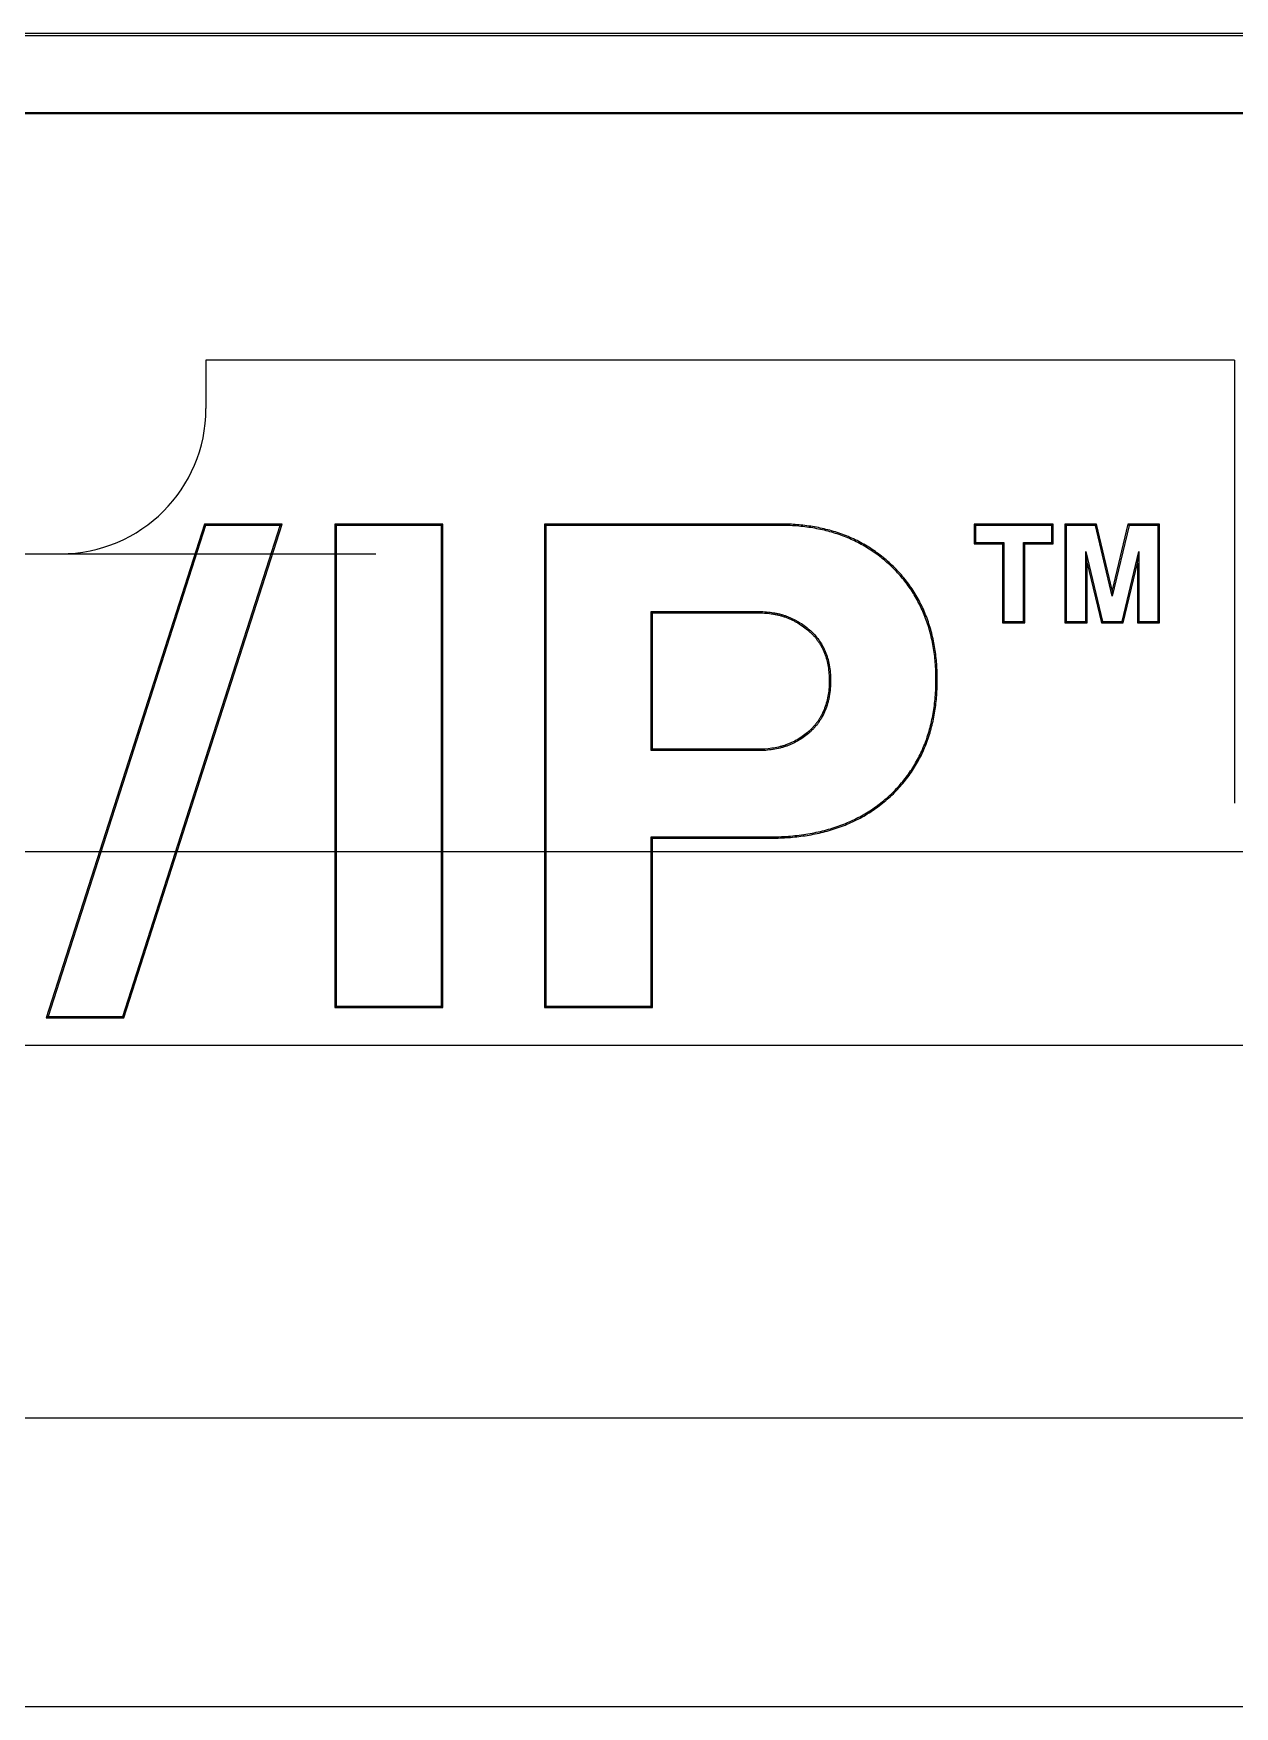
# Model space of a CAD drawing. Header units: millimetres. Extents: x 30557 to 235556, y -116603 to -73383.
# Drawn here: x 49059.02 to 49065.24, y -74043.82 to -74035.16 of the extents above; entities that cross this region are included whole.
import ezdxf

# ---------------------------------------------------------------- set-up
doc = ezdxf.new("R2010")
doc.units = ezdxf.units.MM

# ---------------------------------------------------------------- blocks, each defined once
blk = doc.blocks.new('1756-EN2TR-Z')
at = {"color": 7, "linetype": 'Continuous'}
for p, q in [((32.9596, 8.6683), (1.4952, 8.6683)), ((1.0616, 8.6583), (33.3932, 8.6583)), ((1.0965, 8.2596), (33.3584, 8.2596)), ((32.9596, 8.2526), (1.4952, 8.2526)), ((23.4521, 6.1268), (22.6329, 3.5685)), ((23.4572, 6.1199), (22.6424, 3.5755)), ((23.0298, 3.5755), (23.8445, 6.1199)), ((23.0349, 3.5685), (23.8541, 6.1268)), ((23.8541, 6.1268), (23.4521, 6.1268)), ((23.4521, 6.1268), (23.4572, 6.1199)), ((23.8445, 6.1199), (23.4572, 6.1199)), ((23.8541, 6.1268), (23.8445, 6.1199)), ((24.6862, 6.1268), (24.1267, 6.1268)), ((24.1267, 6.1268), (24.1337, 6.1199)), ((24.1267, 6.1268), (24.1267, 3.621)), ((24.6793, 6.1199), (24.1337, 6.1199)), ((24.1337, 6.1199), (24.1337, 3.6279)), ((24.6862, 6.1268), (24.6793, 6.1199)), ((24.6793, 3.6279), (24.6793, 6.1199)), ((24.6862, 3.621), (24.6862, 6.1268)), ((26.4306, 6.1268), (25.2125, 6.1268)), ((25.2125, 6.1268), (25.2194, 6.1199)), ((25.2125, 6.1268), (25.2125, 3.621)), ((26.4306, 6.1199), (25.2194, 6.1199)), ((25.2194, 6.1199), (25.2194, 3.6279)), ((27.8473, 6.1268), (27.4375, 6.1268)), ((27.4375, 6.1268), (27.4444, 6.1199)), ((27.4375, 6.1268), (27.4375, 6.0236)), ((27.8403, 6.1199), (27.4444, 6.1199)), ((27.4444, 6.1199), (27.4444, 6.0305)), ((27.8473, 6.1268), (27.8403, 6.1199)), ((27.8403, 6.0305), (27.8403, 6.1199)), ((27.8473, 6.0236), (27.8473, 6.1268)), ((28.0718, 6.1268), (27.9078, 6.1268)), ((27.9078, 6.1268), (27.9147, 6.1199)), ((27.9078, 6.1268), (27.9078, 5.6145)), ((28.0663, 6.1199), (27.9147, 6.1199)), ((27.9147, 6.1199), (27.9147, 5.6215)), ((28.0718, 6.1268), (28.0663, 6.1199)), ((28.1529, 5.7538), (28.0663, 6.1199)), ((28.1529, 5.784), (28.0718, 6.1268)), ((28.2341, 6.1268), (28.1529, 5.784)), ((28.2396, 6.1199), (28.1529, 5.7538)), ((28.3981, 6.1268), (28.2341, 6.1268)), ((28.2341, 6.1268), (28.2396, 6.1199)), ((28.3911, 6.1199), (28.2396, 6.1199)), ((28.3981, 6.1268), (28.3911, 6.1199)), ((28.3911, 5.6215), (28.3911, 6.1199)), ((28.3981, 5.6145), (28.3981, 6.1268)), ((27.4375, 6.0236), (27.4444, 6.0305)), ((27.4375, 6.0236), (27.5847, 6.0236)), ((27.4444, 6.0305), (27.5916, 6.0305)), ((27.5847, 6.0236), (27.5916, 6.0305)), ((27.5847, 6.0236), (27.5847, 5.6145)), ((27.5916, 6.0305), (27.5916, 5.6215)), ((27.6931, 6.0305), (27.8403, 6.0305)), ((27.7001, 6.0236), (27.6931, 6.0305)), ((27.6931, 5.6215), (27.6931, 6.0305)), ((27.7001, 6.0236), (27.8473, 6.0236)), ((27.7001, 5.6145), (27.7001, 6.0236)), ((27.8473, 6.0236), (27.8403, 6.0305)), ((28.0163, 5.9842), (28.1022, 5.6215)), ((28.0232, 5.9246), (28.0163, 5.9842)), ((28.0163, 5.6215), (28.0163, 5.9842)), ((28.2037, 5.6215), (28.2896, 5.9842)), ((28.2827, 5.9246), (28.2896, 5.9842)), ((28.2896, 5.9842), (28.2896, 5.6215)), ((28.0232, 5.9246), (28.0967, 5.6145)), ((28.0232, 5.6145), (28.0232, 5.9246)), ((28.2092, 5.6145), (28.2827, 5.9246)), ((28.2827, 5.9246), (28.2827, 5.6145)), ((28.1529, 5.784), (28.1529, 5.7538)), ((25.765, 5.6732), (26.3251, 5.6732)), ((25.772, 5.6663), (25.765, 5.6732)), ((25.765, 4.9526), (25.765, 5.6732)), ((25.772, 5.6663), (26.3251, 5.6663)), ((25.772, 4.9595), (25.772, 5.6663)), ((27.5847, 5.6145), (27.5916, 5.6215)), ((27.5847, 5.6145), (27.7001, 5.6145)), ((27.5916, 5.6215), (27.6931, 5.6215)), ((27.7001, 5.6145), (27.6931, 5.6215)), ((27.9078, 5.6145), (27.9147, 5.6215)), ((27.9078, 5.6145), (28.0232, 5.6145)), ((27.9147, 5.6215), (28.0163, 5.6215)), ((28.0232, 5.6145), (28.0163, 5.6215)), ((28.0967, 5.6145), (28.1022, 5.6215)), ((28.0967, 5.6145), (28.2092, 5.6145)), ((28.1022, 5.6215), (28.2037, 5.6215)), ((28.2092, 5.6145), (28.2037, 5.6215)), ((28.2827, 5.6145), (28.2896, 5.6215)), ((28.2827, 5.6145), (28.3981, 5.6145)), ((28.2896, 5.6215), (28.3911, 5.6215)), ((28.3981, 5.6145), (28.3911, 5.6215)), ((25.772, 4.9595), (25.765, 4.9526)), ((26.3179, 4.9526), (25.765, 4.9526)), ((26.3179, 4.9595), (25.772, 4.9595)), ((25.765, 4.5059), (26.3797, 4.5059)), ((25.772, 4.499), (25.765, 4.5059)), ((25.765, 3.6279), (25.765, 4.5059)), ((25.772, 4.499), (26.3797, 4.499)), ((25.772, 3.621), (25.772, 4.499)), ((22.6329, 3.5685), (22.6424, 3.5755)), ((22.6329, 3.5685), (23.0349, 3.5685)), ((22.6424, 3.5755), (23.0298, 3.5755)), ((23.0349, 3.5685), (23.0298, 3.5755)), ((24.1267, 3.621), (24.1337, 3.6279)), ((24.1267, 3.621), (24.6862, 3.621)), ((24.1337, 3.6279), (24.6793, 3.6279)), ((24.6862, 3.621), (24.6793, 3.6279)), ((25.2125, 3.621), (25.2194, 3.6279)), ((25.2125, 3.621), (25.772, 3.621)), ((25.2194, 3.6279), (25.765, 3.6279)), ((25.772, 3.621), (25.765, 3.6279)), ((1.4952, 1.4952), (32.9596, 1.4952)), ((0, 0), (34.4548, 0))]:
    blk.add_line(p, q, dxfattribs=at)
at = {"color": 9, "linetype": 'Continuous'}
for p, q in [((26.4306, 6.1268), (26.4306, 6.1199)), ((27.0193, 5.9066), (27.0144, 5.9016)), ((26.3251, 5.6663), (26.3251, 5.6732)), ((26.5807, 5.5732), (26.5852, 5.5785)), ((26.6874, 5.3163), (26.6943, 5.3163)), ((27.2469, 5.3214), (27.2399, 5.3214)), ((26.582, 5.0529), (26.5866, 5.0477)), ((26.3179, 4.9595), (26.3179, 4.9526)), ((27.0119, 4.7225), (27.0071, 4.7276)), ((26.3797, 4.499), (26.3797, 4.5059))]:
    blk.add_line(p, q, dxfattribs=at)
at = {"color": 7, "linetype": 'Continuous'}
for points, knots in [([(27.0193, 5.9066), (27.0097, 5.916), (26.9899, 5.9343), (26.9589, 5.9601), (26.9265, 5.9842), (26.8929, 6.0065), (26.8581, 6.0268), (26.8222, 6.0453), (26.7854, 6.0618), (26.7477, 6.0763), (26.7094, 6.0888), (26.6575, 6.103), (26.5915, 6.1161), (26.5113, 6.125), (26.4575, 6.1268), (26.4306, 6.1268)], [0, 0, 0, 0, 0.062504, 0.125008, 0.187512, 0.250016, 0.312519, 0.375023, 0.437527, 0.500031, 0.562536, 0.625041, 0.75002, 0.875006, 1, 1, 1, 1]), ([(27.0144, 5.9016), (27.0051, 5.9107), (26.9862, 5.9282), (26.9566, 5.953), (26.926, 5.9761), (26.8942, 5.9974), (26.8614, 6.017), (26.8276, 6.035), (26.7926, 6.0512), (26.7566, 6.0657), (26.7195, 6.0785), (26.6814, 6.0895), (26.6422, 6.0989), (26.588, 6.1092), (26.5174, 6.1178), (26.4599, 6.1199), (26.4306, 6.1199)], [0, 0, 0, 0, 0.060741, 0.12097, 0.180848, 0.240539, 0.300207, 0.360018, 0.420137, 0.480724, 0.541938, 0.603932, 0.666853, 0.730843, 0.862526, 1, 1, 1, 1]), ([(27.2399, 5.3214), (27.2399, 5.3507), (27.2377, 5.4082), (27.2288, 5.4788), (27.218, 5.5329), (27.2083, 5.5721), (27.1967, 5.6101), (27.1835, 5.647), (27.1684, 5.6828), (27.1516, 5.7175), (27.1331, 5.7511), (27.1128, 5.7836), (27.0909, 5.8149), (27.0671, 5.8451), (27.0417, 5.8741), (27.0237, 5.8926), (27.0144, 5.9016)], [0, 0, 0, 0, 0.137479, 0.269157, 0.333146, 0.396068, 0.458066, 0.519285, 0.579881, 0.640008, 0.699828, 0.759504, 0.819197, 0.879071, 0.939286, 1, 1, 1, 1]), ([(27.2469, 5.3214), (27.2469, 5.3483), (27.245, 5.4021), (27.2372, 5.469), (27.2275, 5.5219), (27.2183, 5.5612), (27.2072, 5.6001), (27.1942, 5.6383), (27.1791, 5.6757), (27.1621, 5.7123), (27.143, 5.7479), (27.122, 5.7824), (27.099, 5.8156), (27.0742, 5.8475), (27.0477, 5.8779), (27.0289, 5.8972), (27.0193, 5.9066)], [0, 0, 0, 0, 0.124988, 0.249969, 0.312473, 0.374977, 0.43748, 0.499983, 0.562485, 0.624987, 0.687489, 0.749991, 0.812493, 0.874995, 0.937498, 1, 1, 1, 1]), ([(26.3251, 5.6732), (26.3379, 5.6732), (26.3628, 5.6722), (26.3934, 5.6684), (26.417, 5.6638), (26.434, 5.6597), (26.4505, 5.6549), (26.4667, 5.6493), (26.4825, 5.6431), (26.4979, 5.6361), (26.5131, 5.6284), (26.5332, 5.617), (26.5577, 5.6009), (26.5762, 5.5863), (26.5852, 5.5785)], [0, 0, 0, 0, 0.134738, 0.264185, 0.327068, 0.388793, 0.449575, 0.509731, 0.569583, 0.629448, 0.689641, 0.750376, 0.87372, 1, 1, 1, 1]), ([(26.3251, 5.6663), (26.3367, 5.6663), (26.3599, 5.6654), (26.3887, 5.662), (26.4115, 5.6578), (26.4284, 5.6539), (26.4452, 5.6492), (26.4617, 5.6438), (26.4779, 5.6375), (26.4938, 5.6304), (26.5093, 5.6225), (26.5295, 5.6111), (26.5537, 5.5952), (26.5719, 5.5808), (26.5807, 5.5732)], [0, 0, 0, 0, 0.12499, 0.249977, 0.312484, 0.374992, 0.437498, 0.500005, 0.562511, 0.625018, 0.687525, 0.750032, 0.875015, 1, 1, 1, 1]), ([(26.5807, 5.5732), (26.5852, 5.5693), (26.5941, 5.5613), (26.6066, 5.5484), (26.6184, 5.5347), (26.6292, 5.5204), (26.6392, 5.5054), (26.6482, 5.4899), (26.6562, 5.4738), (26.6632, 5.4572), (26.6693, 5.4403), (26.6761, 5.4173), (26.6823, 5.388), (26.6865, 5.3522), (26.6874, 5.3283), (26.6874, 5.3163)], [0, 0, 0, 0, 0.062504, 0.12501, 0.187514, 0.250018, 0.312522, 0.375027, 0.437531, 0.500036, 0.562541, 0.625047, 0.750022, 0.875007, 1, 1, 1, 1]), ([(26.5852, 5.5785), (26.5941, 5.5708), (26.611, 5.5546), (26.6332, 5.5277), (26.6488, 5.5033), (26.6596, 5.4828), (26.6669, 5.4667), (26.6733, 5.4501), (26.6808, 5.4269), (26.6881, 5.3961), (26.6932, 5.357), (26.6943, 5.3301), (26.6943, 5.3163)], [0, 0, 0, 0, 0.120196, 0.238461, 0.356299, 0.415593, 0.475439, 0.536081, 0.597758, 0.725065, 0.858795, 1, 1, 1, 1]), ([(26.6874, 5.3163), (26.6874, 5.3041), (26.6866, 5.2797), (26.6825, 5.2433), (26.6751, 5.2074), (26.6642, 5.1724), (26.6519, 5.1445), (26.6401, 5.1231), (26.6303, 5.1076), (26.6195, 5.0928), (26.6079, 5.0787), (26.5954, 5.0654), (26.5865, 5.057), (26.582, 5.0529)], [0, 0, 0, 0, 0.125007, 0.250004, 0.374993, 0.499972, 0.624941, 0.687451, 0.74996, 0.81247, 0.874979, 0.93749, 1, 1, 1, 1]), ([(26.6943, 5.3163), (26.6943, 5.3021), (26.6933, 5.2745), (26.6889, 5.2407), (26.6837, 5.2149), (26.6774, 5.1905), (26.6674, 5.1615), (26.6544, 5.1341), (26.6425, 5.1137), (26.6329, 5.0992), (26.6224, 5.0853), (26.6113, 5.0721), (26.5993, 5.0595), (26.5909, 5.0516), (26.5866, 5.0477)], [0, 0, 0, 0, 0.14234, 0.277321, 0.342481, 0.40631, 0.530439, 0.65064, 0.709574, 0.767915, 0.825899, 0.88376, 0.941722, 1, 1, 1, 1]), ([(27.0071, 4.7276), (27.0167, 4.7367), (27.0354, 4.7554), (27.0617, 4.7848), (27.0863, 4.8155), (27.109, 4.8473), (27.13, 4.8803), (27.1491, 4.9144), (27.1664, 4.9498), (27.1819, 4.9864), (27.1956, 5.0242), (27.2074, 5.0631), (27.2175, 5.1033), (27.2285, 5.1589), (27.2377, 5.2318), (27.2399, 5.291), (27.2399, 5.3214)], [0, 0, 0, 0, 0.060616, 0.120674, 0.180347, 0.23981, 0.299243, 0.358825, 0.418735, 0.479151, 0.540243, 0.602181, 0.665125, 0.729229, 0.861465, 1, 1, 1, 1]), ([(27.0119, 4.7225), (27.0219, 4.732), (27.0414, 4.7516), (27.0689, 4.7825), (27.0947, 4.815), (27.1185, 4.8489), (27.1403, 4.8841), (27.16, 4.9205), (27.1776, 4.958), (27.1931, 4.9963), (27.2065, 5.0355), (27.2178, 5.0753), (27.2272, 5.1157), (27.2371, 5.17), (27.245, 5.2386), (27.2469, 5.2938), (27.2469, 5.3214)], [0, 0, 0, 0, 0.062502, 0.125004, 0.187506, 0.250008, 0.31251, 0.375012, 0.437514, 0.500016, 0.562519, 0.625022, 0.687526, 0.75003, 0.875011, 1, 1, 1, 1]), ([(26.582, 5.0529), (26.5731, 5.0449), (26.5545, 5.0299), (26.5245, 5.0102), (26.4979, 4.9964), (26.4759, 4.987), (26.4591, 4.9809), (26.4419, 4.9756), (26.4188, 4.9696), (26.3777, 4.9619), (26.3418, 4.9595), (26.3179, 4.9595)], [0, 0, 0, 0, 0.125008, 0.250011, 0.375013, 0.437535, 0.500057, 0.562579, 0.625102, 0.750119, 1, 1, 1, 1]), ([(26.5866, 5.0477), (26.5778, 5.0399), (26.5596, 5.025), (26.5304, 5.0056), (26.5047, 4.992), (26.4834, 4.9826), (26.467, 4.9763), (26.4502, 4.9707), (26.4268, 4.9642), (26.3962, 4.958), (26.3577, 4.9535), (26.3313, 4.9526), (26.3179, 4.9526)], [0, 0, 0, 0, 0.121178, 0.24089, 0.360027, 0.419764, 0.479903, 0.540687, 0.602354, 0.729178, 0.861518, 1, 1, 1, 1]), ([(26.3797, 4.5059), (26.4116, 4.5059), (26.4741, 4.508), (26.5652, 4.5182), (26.6377, 4.5326), (26.693, 4.5476), (26.7329, 4.5605), (26.7716, 4.5752), (26.809, 4.5916), (26.8451, 4.6098), (26.8801, 4.6298), (26.9138, 4.6515), (26.9463, 4.675), (26.9775, 4.7003), (26.9974, 4.7183), (27.0071, 4.7276)], [0, 0, 0, 0, 0.140383, 0.274281, 0.402576, 0.464952, 0.526321, 0.58683, 0.646635, 0.705895, 0.764779, 0.823457, 0.882103, 0.940893, 1, 1, 1, 1]), ([(26.3797, 4.499), (26.4084, 4.499), (26.4514, 4.5003), (26.5085, 4.505), (26.5654, 4.5118), (26.6219, 4.522), (26.6775, 4.5359), (26.7186, 4.5484), (26.7591, 4.5628), (26.7988, 4.5793), (26.8376, 4.598), (26.8752, 4.6188), (26.9116, 4.6416), (26.9467, 4.6666), (26.9802, 4.6935), (27.0015, 4.7126), (27.0119, 4.7225)], [0, 0, 0, 0, 0.124994, 0.187498, 0.250002, 0.374983, 0.437486, 0.499989, 0.562491, 0.624993, 0.687494, 0.749996, 0.812497, 0.874998, 0.937499, 1, 1, 1, 1])]:
    blk.add_open_spline(points, degree=3, knots=knots, dxfattribs=at)
blk = doc.blocks.new('1756-A13-Z')
at = {"color": 7, "linetype": 'Continuous'}
for p, q in [((83.9758, -129.7434), (83.9758, -129.994)), ((89.3019, -129.7434), (83.9758, -129.7434)), ((89.3019, -129.7434), (89.3019, -132.0386)), ((65.851, -130.7457), (84.8546, -130.7457)), ((26.3596, -132.2891), (237.1864, -132.2891)), ((26.3596, -133.2914), (237.1864, -133.2914))]:
    blk.add_line(p, q, dxfattribs=at)
blk.add_arc((83.2241, -129.994), 0.7517, 270, 0, dxfattribs=at)

msp = doc.modelspace()

# ---------------------------------------------------------------- block references
for name, p in [('1756-A13-Z', (48975.9377, -73907.1066)), ('1756-EN2TR-Z', (49036.4537, -74043.825))]:
    msp.add_blockref(name, p)

doc.saveas('drawing.dxf')
